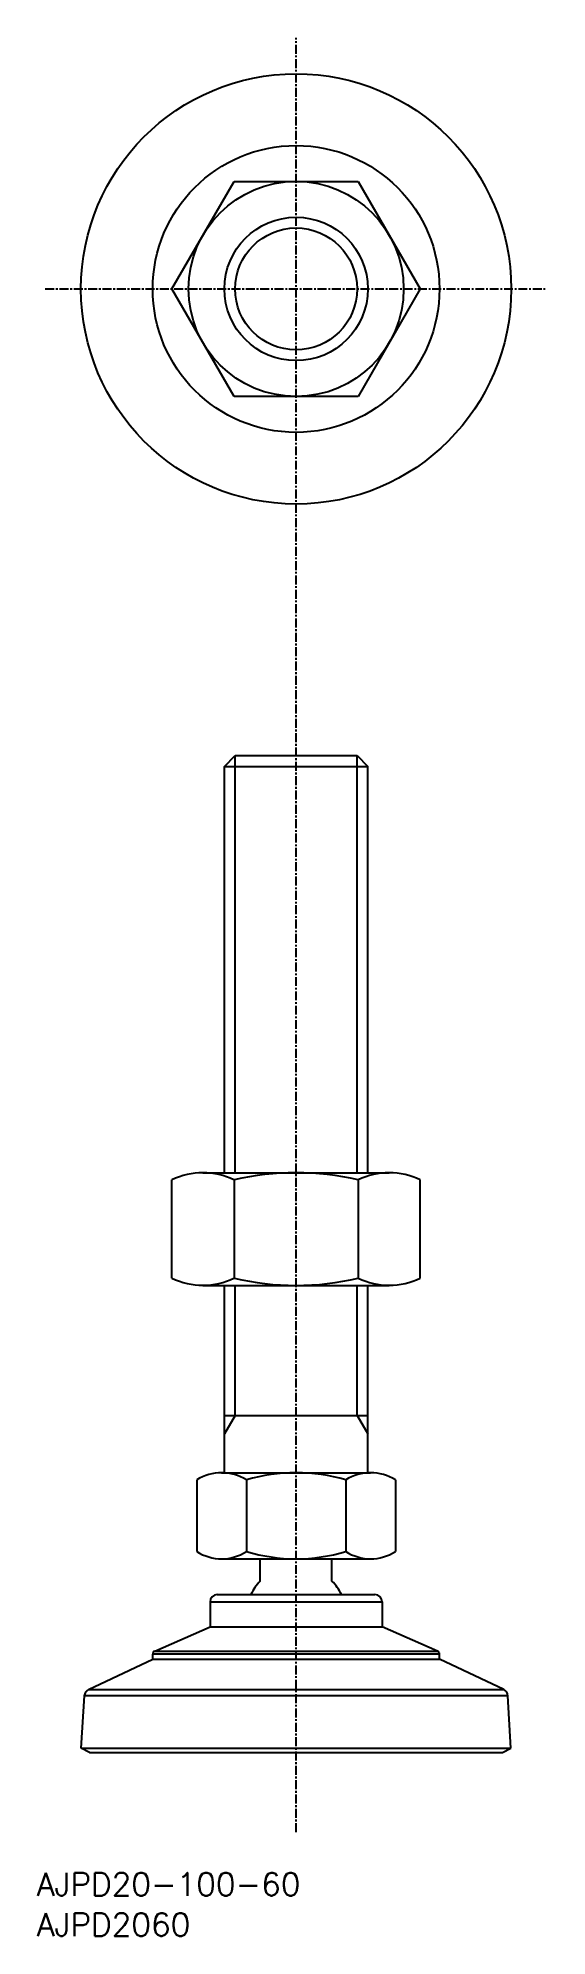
# Model space of a CAD drawing. Extents: x -36 to 35, y -230 to 35.
import ezdxf

# ---------------------------------------------------------------- set-up
doc = ezdxf.new("R2010")
doc.units = 0
doc.linetypes.add('CENTER', pattern=[2, 1.25, -0.25, 0.25, -0.25])
doc.layers.get('0').update_dxf_attribs({"linetype": 'CONTINUOUS'})
doc.layers.add('CENTER', color=1, linetype='CENTER')
doc.styles.get("Standard").update_dxf_attribs({"font": 'txt.shx', "bigfont": 'bigfont.shx'})

msp = doc.modelspace()

# ---------------------------------------------------------------- linework, layer by layer
at = {"color": 7, "linetype": 'CONTINUOUS'}
for p, q in [((-17.32, 0), (-8.66, 15)), ((-8.66, 15), (8.66, 15)), ((8.66, 15), (17.32, 0)), ((-8.66, -15), (-17.32, 0)), ((17.32, 0), (8.66, -15)), ((8.66, -15), (-8.66, -15)), ((-10, -66.58), (-8.5, -65.08)), ((-8.5, -65.08), (8.5, -65.08)), ((8.5, -65.08), (10, -66.58)), ((-10, -123.25), (-10, -66.58)), ((10, -123.25), (10, -66.58)), ((-17.32, -137.95), (-17.32, -124.25)), ((-12.99, -123.25), (12.99, -123.25)), ((-8.66, -124.25), (-8.66, -137.95)), ((8.66, -124.25), (8.66, -137.95)), ((17.32, -137.95), (17.32, -124.25)), ((-12.99, -138.95), (12.99, -138.95)), ((-10, -165.08), (-10, -138.95)), ((10, -165.08), (10, -138.95)), ((-10, -157.08), (10, -157.08)), ((-13.86, -166.08), (-13.86, -176.08)), ((-10.39, -165.08), (10.39, -165.08)), ((-6.93, -166.08), (-6.93, -176.08)), ((6.93, -166.08), (6.93, -176.08)), ((13.86, -166.08), (13.86, -176.08)), ((-10.39, -177.08), (10.39, -177.08)), ((-5, -180.18), (-5, -177.08)), ((5, -180.18), (5, -177.08)), ((-11, -182.08), (11, -182.08)), ((-12, -183.08), (-12, -186.58)), ((12, -183.08), (12, -186.58)), ((-19.7, -189.94), (-12, -186.58)), ((-12, -186.58), (12, -186.58)), ((19.7, -189.94), (12, -186.58)), ((-20, -191.08), (-20, -190.4)), ((20, -191.08), (20, -190.4)), ((-28.96, -195.32), (-20, -191.08)), ((-20, -191.08), (20, -191.08)), ((28.96, -195.32), (20, -191.08)), ((-29.96, -203.47), (-29.53, -196.17)), ((29.96, -203.47), (29.53, -196.17)), ((-28.8, -204.08), (-29.96, -203.47)), ((-29.96, -203.47), (29.96, -203.47)), ((28.8, -204.08), (29.96, -203.47)), ((-28.8, -204.08), (28.8, -204.08))]:
    msp.add_line(p, q, dxfattribs=at)
at = {"color": 3, "linetype": 'CONTINUOUS'}
for p, q in [((-8.5, -123.25), (-8.5, -65.08)), ((8.5, -123.25), (8.5, -65.08)), ((-10, -66.58), (10, -66.58)), ((-8.5, -157.08), (-8.5, -138.95)), ((8.5, -157.08), (8.5, -138.95)), ((-8.5, -157.08), (-10, -159.67)), ((8.5, -157.08), (10, -159.67)), ((-12, -183.08), (12, -183.08)), ((20, -190.4), (-20, -190.4)), ((-19.7, -189.94), (19.7, -189.94)), ((-28.96, -195.32), (28.96, -195.32)), ((29.53, -196.17), (-29.53, -196.17))]:
    msp.add_line(p, q, dxfattribs=at)
at = {"color": 7, "linetype": 'CONTINUOUS'}
for radius in [30, 20, 15, 10, 8.5]:
    msp.add_circle((0, 0), radius, dxfattribs=at)
for centre, radius, start, end in [((-12.99, -133.12), 9.87, 63.9922, 116.0078), ((0, -161.25), 38, 76.8264, 103.1736), ((12.99, -133.12), 9.87, 63.9922, 116.0078), ((-12.99, -129.07), 9.87, 243.9922, 296.0078), ((0, -100.95), 38, 256.8264, 283.1736), ((12.99, -129.07), 9.87, 243.9922, 296.0078), ((-10.39, -171.58), 6.5, 57.7958, 122.2042), ((0, -189.58), 24.5, 73.5736, 106.4264), ((10.39, -171.58), 6.5, 57.7958, 122.2042), ((-10.39, -170.58), 6.5, 237.7958, 302.2042), ((0, -152.58), 24.5, 253.5736, 286.4264), ((10.39, -170.58), 6.5, 237.7958, 302.2042), ((-11, -183.08), 1, 90, 180), ((0, -185.08), 7, 135.5847, 154.6231), ((0, -185.08), 7, 25.3769, 44.4153), ((11, -183.08), 1, 360, 90), ((-19.5, -190.4), 0.5, 113.6294, 180), ((19.5, -190.4), 0.5, 0, 66.3706), ((-28.54, -196.23), 1, 115.3462, 176.6335), ((28.54, -196.23), 1, 3.3665, 64.6538)]:
    msp.add_arc(centre, radius, start, end, dxfattribs=at)
at = {"layer": 'CENTER', "color": 1, "linetype": 'CENTER'}
for p, q in [((0, -215.2), (0, 35)), ((-35, 0), (35, 0))]:
    msp.add_line(p, q, dxfattribs=at)

# ---------------------------------------------------------------- texts
at = {"color": 7, "linetype": 'CONTINUOUS'}
for s, p in [('AJPD20-100-60', (-36.14, -224.07)), ('AJPD2060', (-36.14, -229.69))]:
    msp.add_text(s, height=3.2, dxfattribs=at).set_placement(p)

doc.saveas('drawing.dxf')
